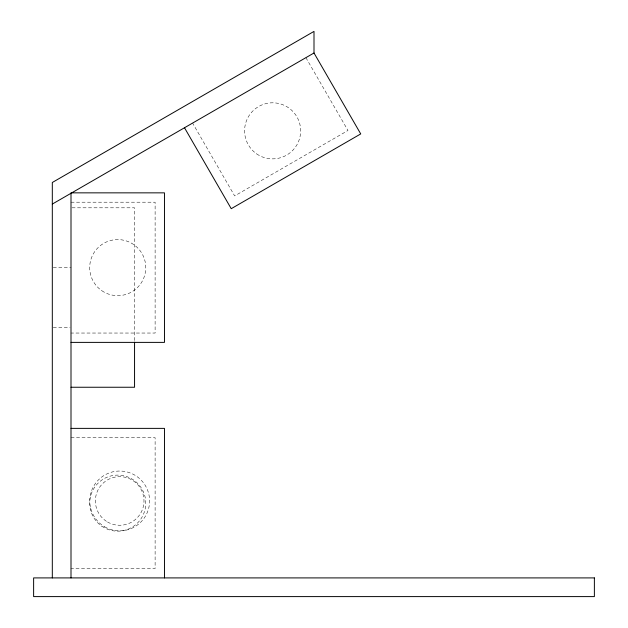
<?xml version="1.0" encoding="UTF-8"?>
<svg xmlns="http://www.w3.org/2000/svg" width="628" height="628" viewBox="0 0 628 628"><rect width="100%" height="100%" fill="white"/><g stroke="black" fill="none" stroke-linecap="round" stroke-linejoin="round"><path stroke-width="0.47" stroke-dasharray="3.14 2.35" d="M71.003 202.2L155.116 202.2L155.116 333.044L71.003 333.044M71.985 207.805L134.557 207.805L134.557 341.161M53.247 267.622L71.003 267.622M53.247 327.439L70.069 327.439M71.003 437.716L155.116 437.716L155.116 568.56L71.003 568.56M305.907 57.658L347.967 130.498L234.652 195.92L192.592 123.08M104.735 526.845A29.909 29.909 0 0 0 149.597 500.948A29.909 29.909 0 0 0 104.735 475.043A29.909 29.909 0 0 0 104.735 526.845M107.537 521.994A24.296 24.296 0 0 0 143.993 500.948A24.296 24.296 0 0 0 107.537 479.902A24.296 24.296 0 0 0 107.537 521.994M101.862 526.248A28.04 28.04 0 0 0 145.688 505.336A28.04 28.04 0 0 0 105.661 477.837A28.04 28.04 0 0 0 101.862 526.248M256.742 153.946A28.04 28.04 0 0 0 300.569 133.034A28.04 28.04 0 0 0 260.541 105.535A28.04 28.04 0 0 0 256.742 153.946M101.862 290.733A28.04 28.04 0 0 0 145.688 269.812A28.04 28.04 0 0 0 105.661 242.314A28.04 28.04 0 0 0 101.862 290.733"/><path stroke-width="0.94" d="M52.312 204.069L314 52.988L314 31.4L52.312 182.489L52.312 577.909M71.003 342.386L164.465 342.386L164.465 192.851L71.003 192.851L71.003 577.909M71.003 387.248L134.557 387.248L134.557 342.142M71.003 428.375L164.465 428.375L164.465 577.909M314 52.988L360.731 133.921L231.23 208.692L184.499 127.751M594.378 577.909L33.622 577.909L33.622 596.6L594.378 596.6L594.378 577.909"/></g></svg>
